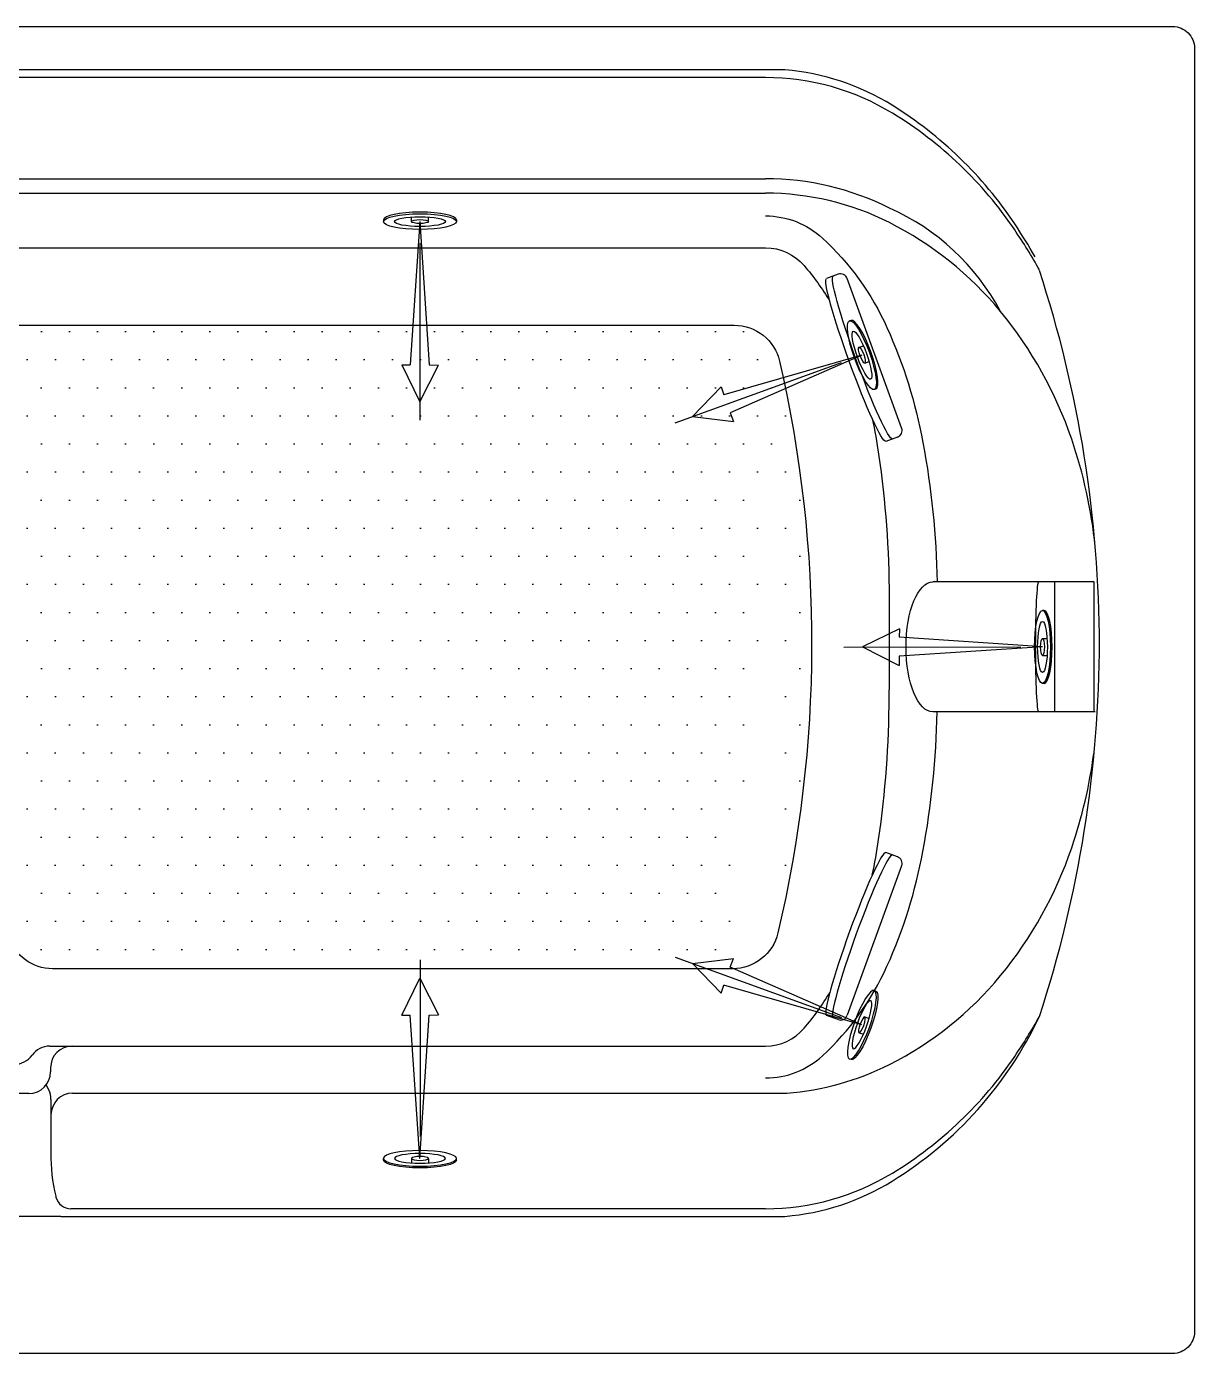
# Model space of a CAD drawing. Header units: millimetres. Extents: x -1247.8 to -1246, y 2239.52 to 2240.4.
# Drawn here: x -1246.664 to -1246.004, y 2239.655 to 2240.405 of the extents above; entities that cross this region are included whole.
import ezdxf

# ---------------------------------------------------------------- set-up
doc = ezdxf.new("R2010")
doc.units = ezdxf.units.MM
doc.linetypes.add('CENTER', pattern=[2, 1.25, -0.25, 0.25, -0.25])
for name, color, linetype in [('CONTOR04', 7, 'Continuous'), ('dim1', 1, 'Continuous'), ('jacuzzi', 1, 'Continuous'), ('LCENTR02', 1, 'CENTER'), ('LCOTA02', 1, 'Continuous')]:
    doc.layers.add(name, color=color, linetype=linetype)

# ---------------------------------------------------------------- blocks, each defined once
blk = doc.blocks.new('A$C302A24D9')
at = {"layer": 'jacuzzi'}
for p, q in [((0, 1.229), (0, 1.017)), ((1.813, 1.017), (1.813, 1.61)), ((2.901, 1.017), (2.901, 1.61)), ((4.714, 1.229), (4.714, 1.017))]:
    blk.add_line(p, q, dxfattribs=at)
at = {"layer": 'jacuzzi', "extrusion": (0, 0, -1)}
for centre, major_axis, ratio, start_param, end_param in [((2.357, 1.229), (2.357, 0), 0.431953, 3.141593, 6.283185), ((2.357, 1.017), (2.357, 0), 0.431953, 3.141593, 9.424778), ((2.357, 1.017), (1.646, 0), 0.381644, 3.141593, 9.424778), ((2.357, 1.017), (0.544, 0), 0.461888, 1.570796326794896, 7.853981633974482)]:
    blk.add_ellipse(centre, major_axis=major_axis, ratio=ratio, start_param=start_param, end_param=end_param, dxfattribs=at)
blk = doc.blocks.new('BMG')
at = {"layer": 'LCENTR02'}
blk.add_line((0, -12.843), (0, 1.554), dxfattribs=at)
at = {"layer": 'LCOTA02'}
for p, q in [((0, 0), (-0.592, -9.266)), ((0, 0), (0.636, -9.258)), ((-0.592, -9.266), (-1.202, -9.27)), ((0.004, -11.642), (-1.202, -9.27)), ((1.178, -9.254), (0.004, -11.642)), ((1.178, -9.254), (0.636, -9.258))]:
    blk.add_line(p, q, dxfattribs=at)
at = {"layer": 'CONTOR04', "yscale": 0.5}
blk.add_blockref('A$C302A24D9', (-2.357, -0.508), dxfattribs=at)

msp = doc.modelspace()

# ---------------------------------------------------------------- hatches: boundary and pattern name
at = {"layer": 'dim1'}
h = msp.add_hatch(dxfattribs=at)
h.set_pattern_fill('DOTS', color=256, scale=0.01, style=0)
edge = h.paths.add_edge_path()
edge.add_arc((-1246.78244, 2239.89849), 0.02625, 270, 341.80385, ccw=False)
edge.add_line((-1246.78244, 2239.87224), (-1247.54307, 2239.87224))
edge.add_arc((-1247.54307, 2239.89849), 0.02625, 193.31494, 270, ccw=False)
edge.add_arc((-1246.87776, 2240.05595), 0.70995, 167.00421, 193.31494, ccw=False)
edge.add_arc((-1247.54394, 2240.2097), 0.02625, 90, 167.00421, ccw=False)
edge.add_line((-1247.54394, 2240.23595), (-1246.26419, 2240.23595))
edge.add_arc((-1246.26419, 2240.2097), 0.02625, 12.99579, 90, ccw=False)
edge.add_arc((-1246.93037, 2240.05595), 0.70995, -13.31494, 12.99579, ccw=False)
edge.add_arc((-1246.26505, 2239.89849), 0.02625, 270, 346.68506, ccw=False)
edge.add_line((-1246.26505, 2239.87224), (-1246.64944, 2239.87224))
edge.add_arc((-1246.64944, 2239.89849), 0.02625, 198.19615, 270, ccw=False)
edge.add_arc((-1246.71594, 2239.87663), 0.04375, 18.19615, 161.80385)

# ---------------------------------------------------------------- linework, layer by layer
at = {"layer": 'jacuzzi'}
for p, q in [((-1246.23552, 2240.38023), (-1247.0888, 2240.38023)), ((-1246.24646, 2240.37593), (-1247.0888, 2240.37593)), ((-1247.56166, 2240.31877), (-1246.24646, 2240.31877)), ((-1247.0888, 2240.3106), (-1246.24646, 2240.3106)), ((-1247.56166, 2240.2797), (-1246.24646, 2240.2797)), ((-1246.20551, 2240.26475), (-1246.21199, 2240.26239)), ((-1246.16955, 2240.17789), (-1246.20028, 2240.26231)), ((-1246.17199, 2240.17266), (-1246.17847, 2240.1703)), ((-1246.06083, 2240.09085), (-1246.15197, 2240.09085)), ((-1246.08319, 2240.09085), (-1246.08319, 2240.01735)), ((-1246.06099, 2240.09085), (-1246.06099, 2240.01735)), ((-1246.17667, 2240.08214), (-1246.17667, 2240.02976)), ((-1246.17667, 2240.02605), (-1246.17667, 2240.02976)), ((-1246.06024, 2240.01735), (-1246.15197, 2240.01735)), ((-1246.17199, 2239.93554), (-1246.17847, 2239.9379)), ((-1246.16955, 2239.93031), (-1246.20028, 2239.84589)), ((-1246.20551, 2239.84345), (-1246.21199, 2239.84581)), ((-1246.65105, 2239.82849), (-1246.24646, 2239.82849)), ((-1246.65055, 2239.81624), (-1246.65055, 2239.81393)), ((-1246.6628, 2239.80168), (-1246.76909, 2239.80168)), ((-1246.65162, 2239.80383), (-1246.65299, 2239.80658)), ((-1246.63809, 2239.80189), (-1246.23443, 2239.80189)), ((-1246.65034, 2239.79836), (-1246.65034, 2239.76809)), ((-1246.64769, 2239.74375), (-1246.64751, 2239.74308)), ((-1246.24646, 2239.73655), (-1246.63905, 2239.73655)), ((-1246.64468, 2239.73226), (-1247.57261, 2239.73226)), ((-1246.64468, 2239.73226), (-1246.23552, 2239.73226))]:
    msp.add_line(p, q, dxfattribs=at)
at = {"layer": 'jacuzzi', "color": 3}
msp.add_lwpolyline([(-1246.00406, 2239.66701, -0.414214), (-1246.01631, 2239.65476), (-1247.79181, 2239.65476, -0.414214), (-1247.80406, 2239.66701), (-1247.80406, 2240.39251, -0.414214), (-1247.79181, 2240.40476), (-1246.01631, 2240.40476, -0.414214), (-1246.00406, 2240.39251)], format="xyb", close=True, dxfattribs=at)
at = {"layer": 'jacuzzi'}
for points in [[(-1246.24646, 2240.29773, -0.188149), (-1246.21437, 2240.2852, -0.101334), (-1246.17785, 2240.23458, -0.059725), (-1246.15752, 2240.1697, -0.041549), (-1246.14951, 2240.09085)], [(-1246.24646, 2240.2797, -0.219593), (-1246.22467, 2240.26964, -0.041078), (-1246.21016, 2240.24949)], [(-1246.18619, 2240.18314, -0.016396), (-1246.18256, 2240.16297, -0.03634), (-1246.17667, 2240.08214)], [(-1246.18619, 2239.92505, 0.016396), (-1246.18256, 2239.94523, 0.03634), (-1246.17667, 2240.02605)], [(-1246.24646, 2239.81047, 0.188149), (-1246.21437, 2239.82299, 0.101334), (-1246.17785, 2239.87361, 0.059725), (-1246.15752, 2239.93849, 0.041549), (-1246.14951, 2240.01735)], [(-1246.24646, 2239.82849, 0.219593), (-1246.22467, 2239.83855, 0.041078), (-1246.21016, 2239.8587)]]:
    msp.add_lwpolyline(points, format="xyb", dxfattribs=at)
msp.add_lwpolyline([(-1246.75751, 2239.8903, -0.323974), (-1246.78244, 2239.87224), (-1247.54307, 2239.87224, -0.347675), (-1247.56862, 2239.89245, -0.115309), (-1247.56952, 2240.2156, -0.349236), (-1247.54394, 2240.23595), (-1246.26419, 2240.23595, -0.349236), (-1246.23861, 2240.2156, -0.115309), (-1246.23951, 2239.89245, -0.347675), (-1246.26505, 2239.87224), (-1246.64944, 2239.87224, -0.323974), (-1246.67438, 2239.8903, 0.72393)], format="xyb", close=True, dxfattribs=at)
for centre, radius, start, end in [((-1246.24646, 2240.24503), 0.13564, 58.15946, 85.37275), ((-1246.24646, 2240.23831), 0.13762, 58.56845, 90), ((-1246.29492, 2240.167), 0.22749, 33.70344, 58.15946), ((-1246.29221, 2240.16345), 0.22536, 34.12751, 58.56845), ((-1246.24646, 2240.1633), 0.15547, 63.26102, 90), ((-1246.24646, 2240.15513), 0.15547, 63.26102, 90), ((-1246.22954, 2240.18208), 0.13126, 27.99534, 66.17126), ((-1246.26422, 2240.11989), 0.19493, 39.42629, 63.26102), ((-1246.37178, 2240.11573), 0.31988, 29.78551, 33.70344), ((-1246.36471, 2240.11432), 0.31293, 29.25596, 34.12751), ((-1246.73879, 2240.05458), 0.681, 0, 18.15968), ((-1246.20411, 2240.26091), 0.00408, 20, 110), ((-1246.29203, 2240.09703), 0.23093, 18.80665, 39.42629), ((-1246.17339, 2240.17649), 0.00408, 290, 20), ((-1246.33573, 2240.08214), 0.2771, 5.9547, 18.80665), ((-1246.73879, 2240.05744), 0.681, 341.84032, 0), ((-1246.33573, 2240.02988), 0.2771, 341.19335, 352.52288), ((-1246.17339, 2239.9317), 0.00408, 340, 70), ((-1246.29203, 2240.01499), 0.23093, 320.57371, 341.19335), ((-1246.26422, 2239.99213), 0.19493, 296.73898, 320.57371), ((-1246.20411, 2239.84729), 0.00408, 250, 340), ((-1246.28936, 2239.93835), 0.2185, 301.58779, 334.76419), ((-1246.36471, 2239.99817), 0.31293, 325.87249, 330.73653), ((-1246.67103, 2239.83043), 0.01225, 270, 324.63059), ((-1246.65105, 2239.81624), 0.01225, 90, 144.63059), ((-1246.6383, 2239.81624), 0.01225, 90, 180), ((-1246.29221, 2239.94903), 0.22536, 301.43155, 325.87249), ((-1246.24646, 2239.95689), 0.15547, 274.44047, 296.73898), ((-1246.6628, 2239.81393), 0.01225, 270, 0), ((-1246.66259, 2239.79836), 0.01225, 0, 26.50207), ((-1246.63809, 2239.78964), 0.01225, 90, 180), ((-1246.55786, 2239.76584), 0.0925, 178.60771, 193.81569), ((-1246.24646, 2239.87418), 0.13762, 270, 301.43155), ((-1246.24646, 2239.86746), 0.13564, 274.62725, 301.84054), ((-1246.63905, 2239.7453), 0.00875, 194.68421, 270)]:
    msp.add_arc(centre, radius, start, end, dxfattribs=at)
at = {"layer": 'jacuzzi', "extrusion": (0, 0, -1)}
for centre, major_axis, ratio in [((-1246.19523, 2240.21634), (-0.01676, 0.04604), 0.081634), ((-1246.19147, 2240.21771), (-0.01676, 0.04604), 0.081634), ((-1246.15197, 2240.0541), (0, 0.03675), 0.411322), ((-1246.092, 2240.0541), (0, 0.03675), 0.049428)]:
    msp.add_ellipse(centre, major_axis=major_axis, ratio=ratio, start_param=3.141593, end_param=6.283185, dxfattribs=at)
at = {"layer": 'jacuzzi'}
for centre in [(-1246.19523, 2239.89185), (-1246.19147, 2239.89048)]:
    msp.add_ellipse(centre, major_axis=(-0.01676, -0.04604), ratio=0.081634, start_param=3.141593, end_param=6.283185, dxfattribs=at)

# ---------------------------------------------------------------- block references
at = {"layer": 'jacuzzi', "yscale": 0.008744157023139087, "zscale": 0.008744157023021728}
for p, xscale, rotation in [((-1246.44178, 2240.2945), -0.008744157022985907, 0.0194465556614988), ((-1246.192, 2240.21898), -0.008744157022985907, 289.9345741058827), ((-1246.08994, 2240.0541), -0.008744157022985907, 270.0194465556615), ((-1246.192, 2239.84054), 0.008744157022985907, 250.0654258941173), ((-1246.44178, 2239.76502), 0.008744157022985907, 179.9805534443385)]:
    msp.add_blockref('BMG', p, dxfattribs=dict(at, xscale=xscale, rotation=rotation))

doc.saveas('drawing.dxf')
